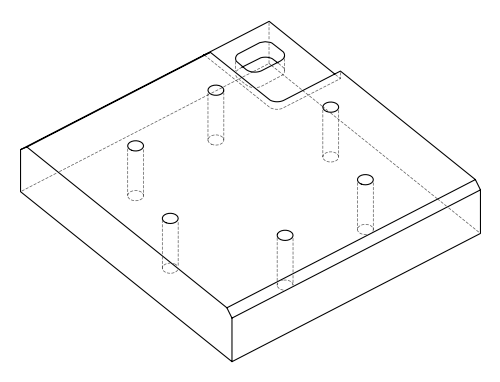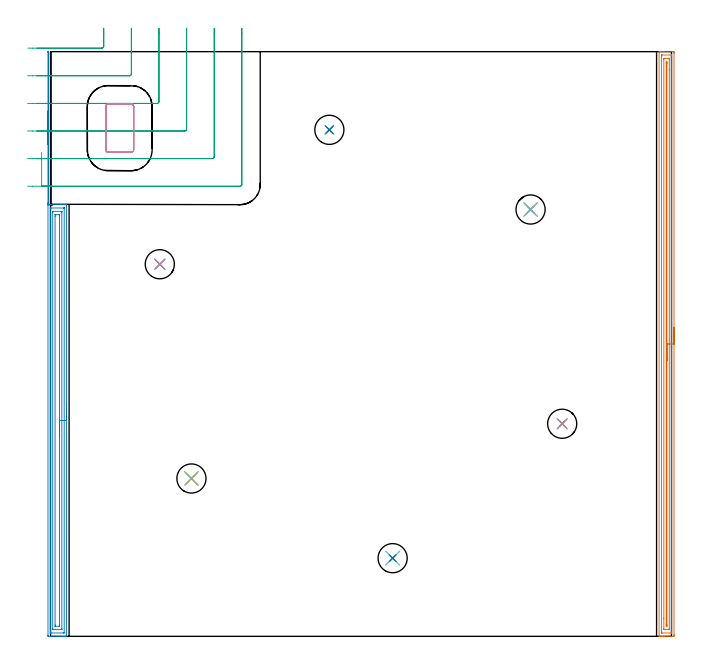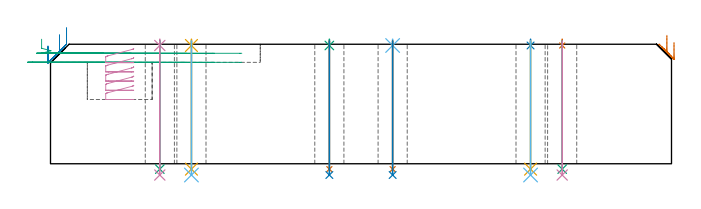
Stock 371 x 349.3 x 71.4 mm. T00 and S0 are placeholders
(PLAN: 22 operations, 14 tool changes, 30 min)
(1 AREA_MILL | FG_CHAMFER_SURFACE | UGT0205_001 | 11.35 min | 13834 mm3)
(2 AREA_MILL_1 | FG_CHAMFER_SURFACE_1 | UGT0205_001 | 9.4 min | 21283 mm3)
(3 MILL_CORNER_NOTCH_RECTANGULAR | CORNER_NOTCH_RECTANGULAR | UGT0201_105 | Follow Part, ap 5.5, ae 75% | 3.69 min | 117967 mm3)
(4 MILL_RECTANGULAR_POCKET | POCKET_RECTANGULAR_STRAIGHT | UGT0201_105 | Follow Part, ap 5.5, ae 75% | 1.57 min | 40675 mm3)
(5 SPOT_DRILL | STEP1HOLE | NXT0321_9005460120000 | 0.03 min | 2 mm3)
(6 SPOT_DRILL_1 | STEP1HOLE_1 | NXT0321_9005460120000 | 0.03 min | 3 mm3)
(7 SPOT_DRILL_2 | STEP1HOLE_2 | NXT0321_9005460120000 | 0.03 min | 11 mm3)
(8 SPOT_DRILL_3 | STEP1HOLE_3 | NXT0321_9005460120000 | 0.03 min | 5 mm3)
(9 SPOT_DRILL_4 | STEP1HOLE_4 | NXT0321_9005460120000 | 0.03 min | 10 mm3)
(10 SPOT_DRILL_5 | STEP1HOLE_5 | NXT0321_9005460120000 | 0.03 min | 12 mm3)
(11 DRILL_THROUGH_HOLE_INTO_CENTER | STEP1HOLE | NXT0301_065 | 0.31 min | 4918 mm3)
(12 DRILL_TO_ENLARGE_THROUGH_HOLE | STEP1HOLE | UGT0301_245 | 0.32 min | 12027 mm3)
(13 DRILL_THROUGH_HOLE_INTO_CENTER_1 | STEP1HOLE_1 | NXT0301_065 | 0.31 min | 4938 mm3)
(14 DRILL_TO_ENLARGE_THROUGH_HOLE_1 | STEP1HOLE_1 | UGT0301_245 | 0.32 min | 12012 mm3)
(15 DRILL_THROUGH_HOLE_INTO_CENTER_2 | STEP1HOLE_2 | NXT0301_065 | 0.31 min | 4925 mm3)
(16 DRILL_TO_ENLARGE_THROUGH_HOLE_2 | STEP1HOLE_2 | UGT0301_245 | 0.32 min | 12019 mm3)
(17 DRILL_THROUGH_HOLE_INTO_CENTER_3 | STEP1HOLE_3 | NXT0301_065 | 0.31 min | 4925 mm3)
(18 DRILL_TO_ENLARGE_THROUGH_HOLE_3 | STEP1HOLE_3 | UGT0301_245 | 0.32 min | 12020 mm3)
(19 DRILL_THROUGH_HOLE_INTO_CENTER_4 | STEP1HOLE_4 | NXT0301_065 | 0.31 min | 4985 mm3)
(20 DRILL_TO_ENLARGE_THROUGH_HOLE_4 | STEP1HOLE_4 | UGT0301_245 | 0.32 min | 11961 mm3)
(21 DRILL_THROUGH_HOLE_INTO_CENTER_5 | STEP1HOLE_5 | NXT0301_065 | 0.31 min | 4939 mm3)
(22 DRILL_TO_ENLARGE_THROUGH_HOLE_5 | STEP1HOLE_5 | UGT0301_245 | 0.32 min | 12011 mm3)
(TOOL UGT0205_001 | Chamfer Mill 20 x 3 x 45 deg. | D20 FL50 Z2)
(TOOL UGT0201_105 | End Mill 22 mm | D22 FL25 Z2)
(TOOL NXT0321_9005460120000 | NC Spot Drill, 142deg, 12mm, Carbide, Uncoated | D12 PA142 FL30 Z2)
(TOOL NXT0301_065 | Carbide Drill 9.4mm [860.1-0940-075A1-MM 2214] | D9.4 PA140 FL98 Z2)
(TOOL UGT0301_245 | Twist Drill 17.4 mm | D17.4 PA118 FL130 Z2)
(OP 1 AREA_MILL)
G17 G21 G94 G90
T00 M6
G54
G17 G0 G90 X372.5 Y184.65 S1061 M3
G43 Z81.4 H0
Z72.5
G94 G1 Y184.612 Z71.628 F250.
Y184.498 Z70.764
Y184.309 Z69.912
Y184.047 Z69.08
Y183.713 Z68.274
Y183.31 Z67.5
Y182.842 Z66.764
Y182.31 Z66.072
Y181.721 Z65.429
Y181.078 Z64.84
Y180.386 Z64.308
Y179.65 Z63.84
Y178.876 Z63.437
Y178.07 Z63.103
Y177.238 Z62.841
Y176.387 Z62.652
Y175.522 Z62.538
Y174.65 Z62.5
Y1.018
X372.499 Y0.607 Z62.501
X372.495 Y0.131 Z62.503
X372.492 Y0.009 Z62.506
X372.024 Y0. Z62.973
X366.725 Z68.269
X366.159 Z68.838
X365.842 Z69.154
X365.276 Z69.72
X364.959 Z70.036
X364.324 Z70.675
X363.942 Z71.058
X363.612 Z71.378
X363.602 Y0.007 Z71.388
X363.6 Y0.16 Z71.4
Y349.14
X363.602 Y349.293 Z71.388
X363.612 Y349.3 Z71.378
X363.941 Z71.058
X364.325 Z70.675
X364.959 Z70.036
X366.159 Z68.838
X366.725 Z68.269
X371.741 Z63.256
X372.024 Y349.297 Z62.973
X372.491 Y349.291 Z62.506
X372.495 Y349.169 Z62.503
X372.499 Y348.693 Z62.501
X372.5 Y348.213 Z62.5
Y174.65
X371.086 Z63.914
Y2.182
X371.085 Y2.078 Z63.915
X371.082 Y2.027 Z63.918
X371.079 Y2.01 Z63.921
X371.033 Y2.007 Z63.967
X370.645 Y2.001 Z64.355
X365.346 Z69.654
X365.125 Y2.006 Z69.875
X365.021 Y2.011 Z69.979
X365.015 Y2.335 Z69.985
X365.014 Y2.392 Z69.986
Y347.118
X365.015 Y347.222 Z69.985
X365.018 Y347.273 Z69.982
X365.021 Y347.29 Z69.979
X365.067 Y347.293 Z69.933
X365.455 Y347.299 Z69.545
X370.754 Z64.246
X370.975 Y347.294 Z64.025
X371.079 Y347.289 Z63.921
X371.085 Y346.965 Z63.915
Y346.908
X371.086 Y174.65 Z63.914
X369.672 Z65.328
X369.671 Y4.769 Z65.329
X369.669 Y4.177 Z65.331
X369.667 Y4.028 Z65.333
X369.665 Y4.016 Z65.335
X369.653 Y4.01 Z65.347
X369.608 Y4.004 Z65.392
X369.549 Y4.001 Z65.451
X366.9 Y4. Z68.1
X366.725 Y4.002 Z68.275
X366.551 Y4.006 Z68.449
X366.44 Y4.01 Z68.56
X366.435 Y4.078 Z68.565
X366.432 Y4.177 Z68.568
X366.429 Y4.476 Z68.571
X366.428 Y10.664 Z68.572
X366.429 Y344.531 Z68.571
X366.431 Y345.123 Z68.569
X366.434 Y345.272 Z68.566
X366.435 Y345.284 Z68.565
X366.447 Y345.29 Z68.553
X366.492 Y345.296 Z68.508
X366.551 Y345.299 Z68.449
X369.2 Y345.3 Z65.8
X369.375 Y345.298 Z65.625
X369.549 Y345.294 Z65.451
X369.66 Y345.29 Z65.34
X369.664 Y345.222 Z65.336
X369.668 Y345.123 Z65.332
X369.671 Y344.825 Z65.329
Y338.641
X369.672 Y174.65 Z65.328
X368.257 Z66.743
Y6.854
X368.255 Y6.435 Z66.745
X368.251 Y6.204 Z66.749
X368.245 Y6.01 Z66.755
X368.05 Y6.009 Z66.95
X367.855 Y6.01 Z67.145
X367.85 Y6.199 Z67.15
X367.844 Y6.616 Z67.156
X367.843 Y6.854 Z67.157
Y7.091
Y342.446
X367.844 Y342.682 Z67.156
X367.849 Y343.095 Z67.151
X367.855 Y343.29 Z67.145
X368.05 Y343.291 Z66.95
X368.245 Y343.29 Z66.755
X368.25 Y343.101 Z66.75
X368.256 Y342.684 Z66.744
X368.257 Y342.446 Z66.743
Y342.027
Y174.65
Y173.778 Z66.781
Y172.914 Z66.895
Y172.062 Z67.083
Y171.23 Z67.346
Y170.424 Z67.68
Y169.65 Z68.082
Y168.914 Z68.551
Y168.222 Z69.082
Y167.579 Z69.672
Y166.99 Z70.315
Y166.459 Z71.007
Y165.99 Z71.743
Y165.587 Z72.517
Y165.253 Z73.322
Y164.991 Z74.155
Y164.802 Z75.006
Y164.688 Z75.871
Y164.65 Z76.743
G0 Z81.4
M5
M2
(OP 2 AREA_MILL_1)
G17 G21 G94 G90
T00 M6
G54
G17 G0 G90 X-1.5 Y293.778 S1061 M3
G43 Z81.4 H0
Z70.3
G94 G1 Y293.817 Z69.428 F250.
Y293.93 Z68.563
Y294.119 Z67.712
Y294.382 Z66.88
Y294.715 Z66.074
Y295.118 Z65.3
Y295.587 Z64.564
Y296.118 Z63.872
Y296.707 Z63.229
Y297.351 Z62.64
Y298.043 Z62.108
Y298.778 Z61.64
Y299.552 Z61.237
Y300.358 Z60.903
Y301.19 Z60.641
Y302.042 Z60.452
Y302.907 Z60.338
Y303.778 Z60.3
Y348.949
X-1.498 Y349.173 Z60.302
X-1.494 Y349.283 Z60.305
X-1.492 Y349.297 Z60.306
X-1.241 Y349.293 Z60.551
X-1.203 Y349.29 Z60.589
X-1.2 Y349.173 Z60.6
Y258.829
X-1.207 Y258.266 Z60.593
X-1.297 Y258.257 Z60.503
X-1.35 Y258.259 Z60.45
X-1.497 Y258.267 Z60.303
X-1.5 Y258.829 Z60.3
Y258.979
Y303.778
Y304.65 Z60.338
Y305.515 Z60.452
Y306.367 Z60.641
Y307.199 Z60.903
Y308.005 Z61.237
Y308.778 Z61.64
Y309.514 Z62.108
Y310.206 Z62.639
Y310.85 Z63.229
Y311.439 Z63.872
Y311.97 Z64.564
Y312.439 Z65.3
Y312.842 Z66.074
Y313.175 Z66.88
Y313.438 Z67.712
Y313.627 Z68.563
Y313.74 Z69.428
Y313.778 Z70.3
G0 Z81.4
X9.6 Y138.95
G1 Y138.912 Z80.528
Y138.798 Z79.663
Y138.609 Z78.812
Y138.347 Z77.98
Y138.013 Z77.174
Y137.61 Z76.4
Y137.142 Z75.664
Y136.61 Z74.972
Y136.021 Z74.329
Y135.378 Z73.739
Y134.686 Z73.208
Y133.95 Z72.74
Y133.176 Z72.337
Y132.37 Z72.003
Y131.538 Z71.741
Y130.686 Z71.552
Y129.822 Z71.438
Y128.95 Z71.4
Y0.183
X9.597 Y0.01 Z71.389
X9.527 Y0.006 Z71.319
X9.083 Y0. Z70.883
X8.807 Z70.606
X8.074 Z69.87
X6.814 Z68.611
X5.391 Z67.187
X-1.133 Z60.665
X-1.492 Y0.01 Z60.306
X-1.5 Y0.367 Z60.299
Y0.373
Y257.27 Z60.3
X-1.499 Y257.899 Z60.301
X-0.238 Y257.9 Z61.559
X6.286 Z68.081
X7.708 Z69.505
X8.074 Z69.87
X8.807 Z70.606
X9.083 Z70.883
X9.527 Y257.894 Z71.319
X9.597 Y257.89 Z71.388
X9.6 Y257.717 Z71.4
Y128.95
X8.186 Z69.986
X8.185 Y2.419 Z69.985
X8.184 Y2.309 Z69.984
X8.181 Y2.196 Z69.981
X8.172 Y2.01 Z69.972
X8.074 Y2.008 Z69.874
X7.597 Y2.001 Z69.397
X0.444 Y2. Z62.244
X0.026 Y2.003 Z61.826
X-0.034 Y2.006 Z61.766
X-0.068 Y2.01 Z61.732
X-0.079 Y2.025 Z61.721
X-0.081 Y2.085 Z61.719
X-0.085 Y2.307 Z61.715
Y2.419
X-0.086 Y3.201 Z61.714
X-0.085 Y255.481 Z61.715
X-0.084 Y255.591 Z61.716
X-0.081 Y255.704 Z61.719
X-0.072 Y255.89 Z61.728
X0.026 Y255.892 Z61.826
X0.503 Y255.899 Z62.303
X8.074 Z69.874
X8.134 Y255.898 Z69.934
X8.17 Y255.894 Z69.97
X8.176 Y255.891 Z69.976
X8.179 Y255.877 Z69.979
X8.182 Y255.815 Z69.982
X8.185 Y255.593 Z69.985
X8.186 Y255.481 Z69.986
Y128.95
X6.772 Z68.572
X6.771 Y4.616 Z68.571
X6.77 Y4.207 Z68.57
X6.768 Y4.086 Z68.568
X6.765 Y4.029 Z68.565
X6.755 Y4.01 Z68.555
X6.7 Y4.007 Z68.5
X6.492 Y4.001 Z68.292
X1.607 Y4. Z63.407
X1.469 Y4.002 Z63.269
X1.359 Y4.008 Z63.159
X1.334 Y4.012 Z63.134
X1.332 Y4.019 Z63.132
X1.33 Y4.045 Z63.13
X1.329 Y4.207 Z63.129
X1.328 Y4.693 Z63.128
X1.329 Y253.284 Z63.129
X1.33 Y253.693 Z63.13
X1.332 Y253.814 Z63.132
X1.335 Y253.871 Z63.135
X1.345 Y253.89 Z63.145
X1.4 Y253.893 Z63.2
X1.608 Y253.899 Z63.408
X6.493 Y253.9 Z68.293
X6.631 Y253.898 Z68.431
X6.741 Y253.892 Z68.541
X6.766 Y253.888 Z68.566
X6.768 Y253.881 Z68.568
X6.77 Y253.855 Z68.57
X6.771 Y253.693 Z68.571
Y253.207
X6.772 Y128.95 Z68.572
X5.357 Z67.157
Y6.89
X5.353 Y6.034 Z67.153
X5.351 Y6.011 Z67.151
X5.331 Y6.007 Z67.131
X5.276 Y6.003 Z67.076
X5.164 Y6.001 Z66.964
X2.935 Z64.735
X2.824 Y6.003 Z64.624
X2.769 Y6.007 Z64.569
X2.749 Y6.011 Z64.549
X2.748 Y6.029 Z64.548
X2.743 Y6.856 Z64.543
Y251.01
X2.747 Y251.866 Z64.547
X2.749 Y251.889 Z64.549
X2.769 Y251.893 Z64.569
X2.824 Y251.897 Z64.624
X2.936 Y251.899 Z64.736
X5.165 Z66.965
X5.276 Y251.897 Z67.076
X5.331 Y251.893 Z67.131
X5.351 Y251.889 Z67.151
X5.352 Y251.871 Z67.152
X5.357 Y251.045 Z67.157
Y251.01
Y128.95
Y128.078 Z67.195
Y127.214 Z67.309
Y126.362 Z67.498
Y125.53 Z67.76
Y124.724 Z68.094
Y123.95 Z68.497
Y123.214 Z68.966
Y122.522 Z69.497
Y121.879 Z70.086
Y121.29 Z70.729
Y120.758 Z71.422
Y120.29 Z72.157
Y119.887 Z72.931
Y119.553 Z73.737
Y119.291 Z74.569
Y119.102 Z75.421
Y118.988 Z76.286
Y118.95 Z77.157
G0 Z81.4
M5
M2
(OP 3 MILL_CORNER_NOTCH_RECTANGULAR)
G17 G21 G94 G90
T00 M6
G54
G17 G0 G90 X-8.098 Y351.4 S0 M3
G43 Z81.4 H0
Z66.
G94 G1 X-5.098 F250.
X30.707 F500.
G3 X31.8 Y352.493 R1.1
G1 Y360.3
Y363.3 F250.
G0 Z81.4
X-8.3 Y334.9
Z66.
G1 X-5.3
X47.206 F500.
G3 X48.3 Y335.994 R1.1
G1 Y360.3
Y363.3 F250.
G0 Z81.4
X-8.3 Y318.4
Z66.
G1 X-5.3
X63.706 F500.
G3 X64.8 Y319.494 R1.1
G1 Y360.3
Y363.3 F250.
G0 Z81.4
X-8.3 Y301.9
Z66.
G1 X-5.3
X80.205 F500.
G3 X81.3 Y302.995 R1.1
G1 Y360.3
Y363.3 F250.
G0 Z81.4
X-8.3 Y285.4
Z66.
G1 X-5.3
X96.705 F500.
G3 X97.8 Y286.495 R1.1
G1 Y360.3
Y363.3 F250.
G0 Z81.4
X-5.3 Y289.062
Z74.4
G1 Y268.9 Z68.998
X0.294 Z67.499
X-5.3 Z66.
X113.205 F500.
G3 X114.3 Y269.995 R1.1
G1 Y360.3
Y363.3 F250.
G0 Z81.4
X-13.497 Y351.4
Z60.6
G1 X-10.497
X30.707 F500.
G3 X31.8 Y352.493 R1.1
G1 Y360.3
Y363.3 F250.
G0 Z81.4
X-13.699 Y334.9
Z60.6
G1 X-10.699
X47.206 F500.
G3 X48.3 Y335.994 R1.1
G1 Y360.3
Y363.3 F250.
G0 Z81.4
X-13.699 Y318.4
Z60.6
G1 X-10.699
X63.706 F500.
G3 X64.8 Y319.494 R1.1
G1 Y360.3
Y363.3 F250.
G0 Z81.4
X-13.699 Y301.9
Z60.6
G1 X-10.699
X80.205 F500.
G3 X81.3 Y302.995 R1.1
G1 Y360.3
Y363.3 F250.
G0 Z81.4
X-13.699 Y285.4
Z60.6
G1 X-10.699
X96.705 F500.
G3 X97.8 Y286.495 R1.1
G1 Y360.3
Y363.3 F250.
G0 Z81.4
X-13.699 Y268.9
Z60.6
G1 X-10.699
X113.205 F500.
G3 X114.3 Y269.995 R1.1
G1 Y360.3
Y363.3 F250.
G0 Z81.4
M5
M2
(OP 4 MILL_RECTANGULAR_POCKET)
G17 G21 G94 G90
T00 M6
G54
G17 G0 G90 X49.7 Y316.098 S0 M3
G43 Z81.4 H0
Z68.9
G94 G1 Y316.5 Z68.792 F250.
Y316.623 Z68.759
X49.645 Y316.92 Z68.678
X49.532 Y317.2 Z68.597
X49.366 Y317.452 Z68.516
X49.152 Y317.666 Z68.436
X48.9 Y317.832 Z68.355
X48.62 Y317.945 Z68.274
X48.323 Y318. Z68.193
X34.377 Z64.456
X34.08 Y317.945 Z64.375
X33.8 Y317.832 Z64.294
X33.548 Y317.666 Z64.213
X33.334 Y317.452 Z64.132
X33.168 Y317.2 Z64.051
X33.055 Y316.92 Z63.97
X33. Y316.623 Z63.889
Y316.5 Z63.856
Y303.6 Z60.4
Y290.7 F500.
G3 X34.5 Y289.2 R1.5
G1 X48.2
G3 X49.7 Y290.7 R1.5
G1 Y316.5
G3 X48.2 Y318. R1.5
G1 X34.5
G3 X33. Y316.5 R1.5
G1 Y303.6
Y302.6
G0 X49.7 Y316.098 Z63.4
G1 Y316.5 Z63.292 F250.
Y316.623 Z63.259
X49.645 Y316.92 Z63.178
X49.532 Y317.2 Z63.097
X49.366 Y317.452 Z63.017
X49.152 Y317.666 Z62.936
X48.9 Y317.832 Z62.855
X48.62 Y317.945 Z62.774
X48.323 Y318. Z62.693
X34.377 Z58.956
X34.08 Y317.945 Z58.875
X33.8 Y317.832 Z58.794
X33.548 Y317.666 Z58.713
X33.334 Y317.452 Z58.632
X33.168 Y317.2 Z58.551
X33.055 Y316.92 Z58.47
X33. Y316.623 Z58.389
Y316.5 Z58.356
Y303.6 Z54.9
Y290.7 F500.
G3 X34.5 Y289.2 R1.5
G1 X48.2
G3 X49.7 Y290.7 R1.5
G1 Y316.5
G3 X48.2 Y318. R1.5
G1 X34.5
G3 X33. Y316.5 R1.5
G1 Y303.6
Y302.6
G0 X49.7 Y316.098 Z57.9
G1 Y316.5 Z57.792 F250.
Y316.623 Z57.759
X49.645 Y316.92 Z57.678
X49.532 Y317.2 Z57.597
X49.366 Y317.452 Z57.517
X49.152 Y317.666 Z57.436
X48.9 Y317.832 Z57.355
X48.62 Y317.945 Z57.274
X48.323 Y318. Z57.193
X34.377 Z53.456
X34.08 Y317.945 Z53.375
X33.8 Y317.832 Z53.294
X33.548 Y317.666 Z53.213
X33.334 Y317.452 Z53.132
X33.168 Y317.2 Z53.051
X33.055 Y316.92 Z52.97
X33. Y316.623 Z52.889
Y316.5 Z52.857
Y303.6 Z49.4
Y290.7 F500.
G3 X34.5 Y289.2 R1.5
G1 X48.2
G3 X49.7 Y290.7 R1.5
G1 Y316.5
G3 X48.2 Y318. R1.5
G1 X34.5
G3 X33. Y316.5 R1.5
G1 Y303.6
Y302.6
G0 X49.7 Y316.098 Z52.4
G1 Y316.5 Z52.292 F250.
Y316.623 Z52.259
X49.645 Y316.92 Z52.178
X49.532 Y317.2 Z52.097
X49.366 Y317.452 Z52.017
X49.152 Y317.666 Z51.936
X48.9 Y317.832 Z51.855
X48.62 Y317.945 Z51.774
X48.323 Y318. Z51.693
X34.377 Z47.956
X34.08 Y317.945 Z47.875
X33.8 Y317.832 Z47.794
X33.548 Y317.666 Z47.713
X33.334 Y317.452 Z47.632
X33.168 Y317.2 Z47.551
X33.055 Y316.92 Z47.47
X33. Y316.623 Z47.389
Y316.5 Z47.357
Y303.6 Z43.9
Y290.7 F500.
G3 X34.5 Y289.2 R1.5
G1 X48.2
G3 X49.7 Y290.7 R1.5
G1 Y316.5
G3 X48.2 Y318. R1.5
G1 X34.5
G3 X33. Y316.5 R1.5
G1 Y303.6
Y302.6
G0 X49.7 Y316.098 Z46.9
G1 Y316.5 Z46.792 F250.
Y316.623 Z46.759
X49.645 Y316.92 Z46.678
X49.532 Y317.2 Z46.598
X49.366 Y317.452 Z46.517
X49.152 Y317.666 Z46.436
X48.9 Y317.832 Z46.355
X48.62 Y317.945 Z46.274
X48.323 Y318. Z46.193
X34.377 Z42.456
X34.08 Y317.945 Z42.375
X33.8 Y317.832 Z42.294
X33.548 Y317.666 Z42.213
X33.334 Y317.452 Z42.132
X33.168 Y317.2 Z42.051
X33.055 Y316.92 Z41.97
X33. Y316.623 Z41.889
Y316.5 Z41.857
Y303.6 Z38.4
Y290.7 F500.
G3 X34.5 Y289.2 R1.5
G1 X48.2
G3 X49.7 Y290.7 R1.5
G1 Y316.5
G3 X48.2 Y318. R1.5
G1 X34.5
G3 X33. Y316.5 R1.5
G1 Y303.6
Y302.6
G0 Z81.4
M5
M2
(OP 5 SPOT_DRILL)
G17 G21 G94 G90
T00 M6
G54
G17 G0 G90 X84.2 Y94.3 S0 M3
G43 Z81.4 H0
G94 G81 G98 Z70.651 F250. R74.4
G80
M5
M2
(OP 6 SPOT_DRILL_1)
G17 G21 G94 G90
T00 M6
G54
G17 G0 G90 X204.4 Y46.7 S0 M3
G43 Z81.4 H0
G94 G81 G98 Z70.651 F250. R74.4
G80
M5
M2
(OP 7 SPOT_DRILL_2)
G17 G21 G94 G90
T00 M6
G54
G17 G0 G90 X305.7 Y127. S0 M3
G43 Z81.4 H0
G94 G81 G98 Z70.651 F250. R74.4
G80
M5
M2
(OP 8 SPOT_DRILL_3)
G17 G21 G94 G90
T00 M6
G54
G17 G0 G90 X286.8 Y255. S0 M3
G43 Z81.4 H0
G94 G81 G98 Z70.651 F250. R74.4
G80
M5
M2
(OP 9 SPOT_DRILL_4)
G17 G21 G94 G90
T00 M6
G54
G17 G0 G90 X166.6 Y302.6 S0 M3
G43 Z81.4 H0
G94 G81 G98 Z70.651 F250. R74.4
G80
M5
M2
(OP 10 SPOT_DRILL_5)
G17 G21 G94 G90
T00 M6
G54
G17 G0 G90 X65.3 Y222.3 S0 M3
G43 Z81.4 H0
G94 G81 G98 Z70.651 F250. R74.4
G80
M5
M2
(OP 11 DRILL_THROUGH_HOLE_INTO_CENTER)
G17 G21 G94 G90
T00 M6
G54
G17 G0 G90 X84.2 Y94.3 S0 M3
G43 Z81.4 H1
G94 G73 G98 Z-3.211 F250. Q9.326 R73.4
G80
M5
M2
(OP 12 DRILL_TO_ENLARGE_THROUGH_HOLE)
G17 G21 G94 G90
T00 M6
G54
G17 G0 G90 X84.2 Y94.3 S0 M3
G43 Z81.4 H0
G94 G73 G98 Z-6.727 F250. Q15.625 R73.4
G80
M5
M2
(OP 13 DRILL_THROUGH_HOLE_INTO_CENTER_1)
G17 G21 G94 G90
T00 M6
G54
G17 G0 G90 X204.4 Y46.7 S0 M3
G43 Z81.4 H1
G94 G73 G98 Z-3.211 F250. Q9.326 R73.4
G80
M5
M2
(OP 14 DRILL_TO_ENLARGE_THROUGH_HOLE_1)
G17 G21 G94 G90
T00 M6
G54
G17 G0 G90 X204.4 Y46.7 S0 M3
G43 Z81.4 H0
G94 G73 G98 Z-6.727 F250. Q15.625 R73.4
G80
M5
M2
(OP 15 DRILL_THROUGH_HOLE_INTO_CENTER_2)
G17 G21 G94 G90
T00 M6
G54
G17 G0 G90 X305.7 Y127. S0 M3
G43 Z81.4 H1
G94 G73 G98 Z-3.211 F250. Q9.326 R73.4
G80
M5
M2
(OP 16 DRILL_TO_ENLARGE_THROUGH_HOLE_2)
G17 G21 G94 G90
T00 M6
G54
G17 G0 G90 X305.7 Y127. S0 M3
G43 Z81.4 H0
G94 G73 G98 Z-6.727 F250. Q15.625 R73.4
G80
M5
M2
(OP 17 DRILL_THROUGH_HOLE_INTO_CENTER_3)
G17 G21 G94 G90
T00 M6
G54
G17 G0 G90 X286.8 Y255. S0 M3
G43 Z81.4 H1
G94 G73 G98 Z-3.211 F250. Q9.326 R73.4
G80
M5
M2
(OP 18 DRILL_TO_ENLARGE_THROUGH_HOLE_3)
G17 G21 G94 G90
T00 M6
G54
G17 G0 G90 X286.8 Y255. S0 M3
G43 Z81.4 H0
G94 G73 G98 Z-6.727 F250. Q15.625 R73.4
G80
M5
M2
(OP 19 DRILL_THROUGH_HOLE_INTO_CENTER_4)
G17 G21 G94 G90
T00 M6
G54
G17 G0 G90 X166.6 Y302.6 S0 M3
G43 Z81.4 H1
G94 G73 G98 Z-3.211 F250. Q9.326 R73.4
G80
M5
M2
(OP 20 DRILL_TO_ENLARGE_THROUGH_HOLE_4)
G17 G21 G94 G90
T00 M6
G54
G17 G0 G90 X166.6 Y302.6 S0 M3
G43 Z81.4 H0
G94 G73 G98 Z-6.727 F250. Q15.625 R73.4
G80
M5
M2
(OP 21 DRILL_THROUGH_HOLE_INTO_CENTER_5)
G17 G21 G94 G90
T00 M6
G54
G17 G0 G90 X65.3 Y222.3 S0 M3
G43 Z81.4 H1
G94 G73 G98 Z-3.211 F250. Q9.326 R73.4
G80
M5
M2
(OP 22 DRILL_TO_ENLARGE_THROUGH_HOLE_5)
G17 G21 G94 G90
T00 M6
G54
G17 G0 G90 X65.3 Y222.3 S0 M3
G43 Z81.4 H0
G94 G73 G98 Z-6.727 F250. Q15.625 R73.4
G80
M5
M2
